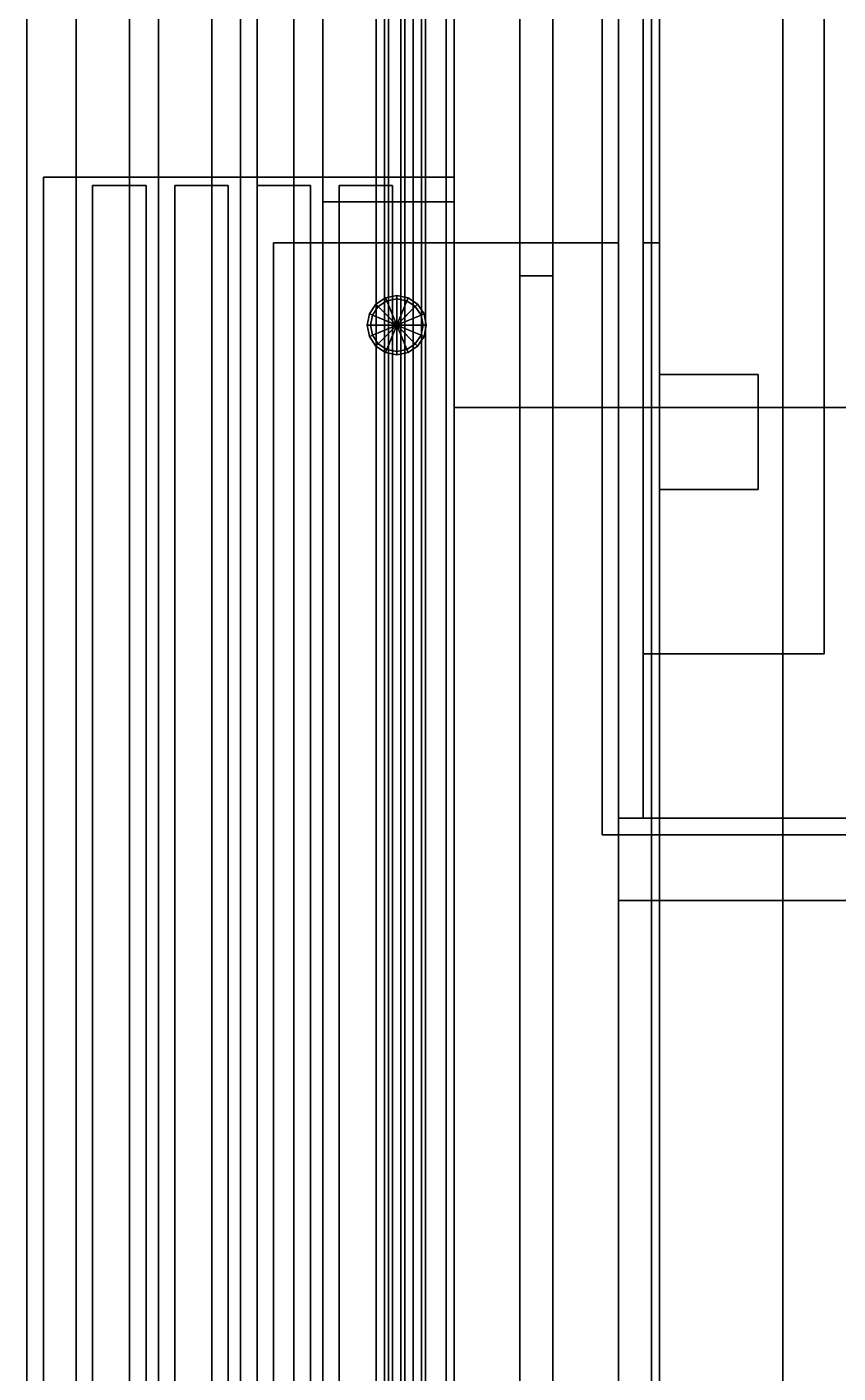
# Model space of a CAD drawing. Header units: millimetres. Extents: x -8000 to 18500, y -500 to 32500.
# Drawn here: x -520 to 467, y 2825 to 4463 of the extents above; entities that cross this region are included whole.
import ezdxf

# ---------------------------------------------------------------- set-up
doc = ezdxf.new("R2010")
doc.units = ezdxf.units.MM
for name, color, linetype in [('3D-BARISTA-BAR', 7, 'Continuous'), ('3D-CANOPY', 7, 'Continuous'), ('3D-COLUMNS', 7, 'Continuous'), ('3D-FINISH', 7, 'Continuous'), ('3D-FURNITURE', 7, 'Continuous'), ('3D-GLAZING', 7, 'Continuous'), ('3D-LIGHTS', 7, 'Continuous'), ('3D-ROOF', 7, 'Continuous'), ('3D-SLABS', 7, 'Continuous'), ('3D-WALLS-EXTR', 7, 'Continuous'), ('3D-WALLS-INTR', 7, 'Continuous')]:
    doc.layers.add(name, color=color, linetype=linetype)

msp = doc.modelspace()

# ---------------------------------------------------------------- linework, layer by layer
at = {"layer": '3D-BARISTA-BAR', "color": 7}
for points in [[(180, 3480, 1450), (180, 7020, 1450), (820, 7020, 1450), (820, 3480, 1450)], [(180, 3480, 1450), (180, 3480, 1490), (180, 7020, 1490), (180, 7020, 1450)], [(180, 3480, 1490), (820, 3480, 1490), (820, 7020, 1490), (180, 7020, 1490)], [(200, 3500, 600), (200, 7000, 600), (800, 7000, 600), (800, 3500, 600)], [(200, 3500, 600), (200, 3500, 1450), (200, 7000, 1450), (200, 7000, 600)], [(200, 3500, 1450), (800, 3500, 1450), (800, 7000, 1450), (200, 7000, 1450)], [(230, 3700, 1800), (230, 6700, 1800), (450, 6700, 1800), (450, 3700, 1800)], [(230, 3700, 1800), (230, 3700, 1830), (230, 6700, 1830), (230, 6700, 1800)], [(230, 3700, 1830), (450, 3700, 1830), (450, 6700, 1830), (230, 6700, 1830)], [(230, 3700, 2250), (230, 6700, 2250), (450, 6700, 2250), (450, 3700, 2250)], [(230, 3700, 2250), (230, 3700, 2280), (230, 6700, 2280), (230, 6700, 2250)], [(230, 3700, 2280), (450, 3700, 2280), (450, 6700, 2280), (230, 6700, 2280)], [(230, 3700, 2700), (230, 6700, 2700), (450, 6700, 2700), (450, 3700, 2700)], [(230, 3700, 2700), (230, 3700, 2730), (230, 6700, 2730), (230, 6700, 2700)], [(230, 3700, 2730), (450, 3700, 2730), (450, 6700, 2730), (230, 6700, 2730)], [(450, 3700, 1800), (450, 6700, 1800), (450, 6700, 1830), (450, 3700, 1830)], [(450, 3700, 2250), (450, 6700, 2250), (450, 6700, 2280), (450, 3700, 2280)], [(450, 3700, 2700), (450, 6700, 2700), (450, 6700, 2730), (450, 3700, 2730)], [(230, 4200, 2950), (230, 6400, 2950), (250, 6400, 2950), (250, 4200, 2950)], [(230, 4200, 2950), (230, 4200, 3500), (230, 6400, 3500), (230, 6400, 2950)], [(230, 4200, 3500), (250, 4200, 3500), (250, 6400, 3500), (230, 6400, 3500)], [(250, 4200, 2950), (250, 6400, 2950), (250, 6400, 3500), (250, 4200, 3500)], [(230, 4200, 2950), (250, 4200, 2950), (250, 4200, 3500), (230, 4200, 3500)], [(250, 3900, 1830), (250, 4040, 1830), (370, 4040, 1830), (370, 3900, 1830)], [(250, 4040, 1830), (250, 4040, 2010), (370, 4040, 2010), (370, 4040, 1830)], [(250, 3900, 1830), (250, 3900, 2010), (250, 4040, 2010), (250, 4040, 1830)], [(250, 3900, 2010), (370, 3900, 2010), (370, 4040, 2010), (250, 4040, 2010)], [(250, 3900, 2280), (250, 4040, 2280), (370, 4040, 2280), (370, 3900, 2280)], [(250, 4040, 2280), (250, 4040, 2460), (370, 4040, 2460), (370, 4040, 2280)], [(250, 3900, 2280), (250, 3900, 2460), (250, 4040, 2460), (250, 4040, 2280)], [(250, 3900, 2460), (370, 3900, 2460), (370, 4040, 2460), (250, 4040, 2460)], [(250, 3900, 2730), (250, 4040, 2730), (370, 4040, 2730), (370, 3900, 2730)], [(250, 4040, 2730), (250, 4040, 2910), (370, 4040, 2910), (370, 4040, 2730)], [(250, 3900, 2730), (250, 3900, 2910), (250, 4040, 2910), (250, 4040, 2730)], [(250, 3900, 2910), (370, 3900, 2910), (370, 4040, 2910), (250, 4040, 2910)], [(370, 3900, 1830), (370, 4040, 1830), (370, 4040, 2010), (370, 3900, 2010)], [(370, 3900, 2280), (370, 4040, 2280), (370, 4040, 2460), (370, 3900, 2460)], [(370, 3900, 2730), (370, 4040, 2730), (370, 4040, 2910), (370, 3900, 2910)], [(250, 3900, 1830), (370, 3900, 1830), (370, 3900, 2010), (250, 3900, 2010)], [(250, 3900, 2280), (370, 3900, 2280), (370, 3900, 2460), (250, 3900, 2460)], [(250, 3900, 2730), (370, 3900, 2730), (370, 3900, 2910), (250, 3900, 2910)], [(230, 3700, 1800), (450, 3700, 1800), (450, 3700, 1830), (230, 3700, 1830)], [(230, 3700, 2250), (450, 3700, 2250), (450, 3700, 2280), (230, 3700, 2280)], [(230, 3700, 2700), (450, 3700, 2700), (450, 3700, 2730), (230, 3700, 2730)], [(200, 3500, 600), (800, 3500, 600), (800, 3500, 1450), (200, 3500, 1450)], [(180, 3480, 1450), (820, 3480, 1450), (820, 3480, 1490), (180, 3480, 1490)], [(200, 2700, 600), (200, 3400, 600), (850, 3400, 600), (850, 2700, 600)], [(200, 3400, 600), (200, 3400, 1520), (850, 3400, 1520), (850, 3400, 600)], [(200, 2700, 600), (200, 2700, 1520), (200, 3400, 1520), (200, 3400, 600)], [(200, 2700, 1520), (850, 2700, 1520), (850, 3400, 1520), (200, 3400, 1520)]]:
    msp.add_3dface(points, dxfattribs=at)
at = {"layer": '3D-CANOPY', "color": 7}
for points in [[(-95, 0, 3750), (-95, 10000, 3750), (-80, 10000, 3750), (-80, 0, 3750)], [(-95, 0, 3750), (-95, 0, 3900), (-95, 10000, 3900), (-95, 10000, 3750)], [(-95, 0, 3900), (-80, 0, 3900), (-80, 10000, 3900), (-95, 10000, 3900)], [(-80, 0, 3700), (-80, 10000, 3700), (0, 10000, 3700), (0, 0, 3700)], [(-80, 0, 3700), (-80, 0, 3950), (-80, 10000, 3950), (-80, 10000, 3700)], [(-80, 0, 3950), (0, 0, 3950), (0, 10000, 3950), (-80, 10000, 3950)], [(-80, 0, 3750), (-80, 10000, 3750), (-80, 10000, 3900), (-80, 0, 3900)], [(0, 0, 3700), (0, 10000, 3700), (0, 10000, 3950), (0, 0, 3950)], [(-520, 1900, 6510), (-520, 8100, 6510), (0, 8100, 6510), (0, 1900, 6510)], [(-520, 1900, 6510), (-520, 1900, 6560), (-520, 8100, 6560), (-520, 8100, 6510)], [(-520, 1900, 6560), (0, 1900, 6560), (0, 8100, 6560), (-520, 8100, 6560)], [(0, 1900, 6510), (0, 8100, 6510), (0, 8100, 6560), (0, 1900, 6560)], [(-460, 1920, 6520), (-460, 8080, 6520), (-395, 8080, 6520), (-395, 1920, 6520)], [(-460, 1920, 6520), (-460, 1920, 6550), (-460, 8080, 6550), (-460, 8080, 6520)], [(-460, 1920, 6550), (-395, 1920, 6550), (-395, 8080, 6550), (-460, 8080, 6550)], [(-395, 1920, 6520), (-395, 8080, 6520), (-395, 8080, 6550), (-395, 1920, 6550)], [(-360, 1920, 6520), (-360, 8080, 6520), (-295, 8080, 6520), (-295, 1920, 6520)], [(-360, 1920, 6520), (-360, 1920, 6550), (-360, 8080, 6550), (-360, 8080, 6520)], [(-360, 1920, 6550), (-295, 1920, 6550), (-295, 8080, 6550), (-360, 8080, 6550)], [(-295, 1920, 6520), (-295, 8080, 6520), (-295, 8080, 6550), (-295, 1920, 6550)], [(-260, 1920, 6520), (-260, 8080, 6520), (-195, 8080, 6520), (-195, 1920, 6520)], [(-260, 1920, 6520), (-260, 1920, 6550), (-260, 8080, 6550), (-260, 8080, 6520)], [(-260, 1920, 6550), (-195, 1920, 6550), (-195, 8080, 6550), (-260, 8080, 6550)], [(-195, 1920, 6520), (-195, 8080, 6520), (-195, 8080, 6550), (-195, 1920, 6550)], [(-160, 1920, 6520), (-160, 8080, 6520), (-95, 8080, 6520), (-95, 1920, 6520)], [(-160, 1920, 6520), (-160, 1920, 6550), (-160, 8080, 6550), (-160, 8080, 6520)], [(-160, 1920, 6550), (-95, 1920, 6550), (-95, 8080, 6550), (-160, 8080, 6550)], [(-95, 1920, 6520), (-95, 8080, 6520), (-95, 8080, 6550), (-95, 1920, 6550)], [(-500, 1120, 3310), (-500, 4280, 3310), (0, 4280, 3310), (0, 1120, 3310)], [(-500, 4280, 3310), (-500, 4280, 3355), (0, 4280, 3355), (0, 4280, 3310)], [(-500, 1120, 3310), (-500, 1120, 3355), (-500, 4280, 3355), (-500, 4280, 3310)], [(-500, 1120, 3355), (0, 1120, 3355), (0, 4280, 3355), (-500, 4280, 3355)], [(0, 1120, 3310), (0, 4280, 3310), (0, 4280, 3355), (0, 1120, 3355)], [(-440, 1130, 3320), (-440, 4270, 3320), (-375, 4270, 3320), (-375, 1130, 3320)], [(-440, 4270, 3320), (-440, 4270, 3350), (-375, 4270, 3350), (-375, 4270, 3320)], [(-440, 1130, 3320), (-440, 1130, 3350), (-440, 4270, 3350), (-440, 4270, 3320)], [(-440, 1130, 3350), (-375, 1130, 3350), (-375, 4270, 3350), (-440, 4270, 3350)], [(-375, 1130, 3320), (-375, 4270, 3320), (-375, 4270, 3350), (-375, 1130, 3350)], [(-340, 1130, 3320), (-340, 4270, 3320), (-275, 4270, 3320), (-275, 1130, 3320)], [(-340, 4270, 3320), (-340, 4270, 3350), (-275, 4270, 3350), (-275, 4270, 3320)], [(-340, 1130, 3320), (-340, 1130, 3350), (-340, 4270, 3350), (-340, 4270, 3320)], [(-340, 1130, 3350), (-275, 1130, 3350), (-275, 4270, 3350), (-340, 4270, 3350)], [(-275, 1130, 3320), (-275, 4270, 3320), (-275, 4270, 3350), (-275, 1130, 3350)], [(-240, 1130, 3320), (-240, 4270, 3320), (-175, 4270, 3320), (-175, 1130, 3320)], [(-240, 4270, 3320), (-240, 4270, 3350), (-175, 4270, 3350), (-175, 4270, 3320)], [(-240, 1130, 3320), (-240, 1130, 3350), (-240, 4270, 3350), (-240, 4270, 3320)], [(-240, 1130, 3350), (-175, 1130, 3350), (-175, 4270, 3350), (-240, 4270, 3350)], [(-175, 1130, 3320), (-175, 4270, 3320), (-175, 4270, 3350), (-175, 1130, 3350)], [(-140, 1130, 3320), (-140, 4270, 3320), (-75, 4270, 3320), (-75, 1130, 3320)], [(-140, 4270, 3320), (-140, 4270, 3350), (-75, 4270, 3350), (-75, 4270, 3320)], [(-140, 1130, 3320), (-140, 1130, 3350), (-140, 4270, 3350), (-140, 4270, 3320)], [(-140, 1130, 3350), (-75, 1130, 3350), (-75, 4270, 3350), (-140, 4270, 3350)], [(-75, 1130, 3320), (-75, 4270, 3320), (-75, 4270, 3350), (-75, 1130, 3350)]]:
    msp.add_3dface(points, dxfattribs=at)
at = {"layer": '3D-COLUMNS', "color": 7}
for points in [[(0, 0, 3600), (0, 10000, 3600), (400, 10000, 3600), (400, 0, 3600)], [(0, 0, 3600), (0, 0, 3800), (0, 10000, 3800), (0, 10000, 3600)], [(0, 0, 3800), (400, 0, 3800), (400, 10000, 3800), (0, 10000, 3800)], [(400, 0, 3600), (400, 10000, 3600), (400, 10000, 3800), (400, 0, 3800)]]:
    msp.add_3dface(points, dxfattribs=at)
at = {"layer": '3D-FINISH', "color": 7}
for points in [[(200, 200, 590), (200, 9800, 590), (9800, 9800, 590), (9800, 200, 590)], [(200, 200, 590), (200, 200, 600), (200, 9800, 600), (200, 9800, 590)], [(200, 200, 600), (9800, 200, 600), (9800, 9800, 600), (200, 9800, 600)], [(200, 200, 3990), (200, 9800, 3990), (9800, 9800, 3990), (9800, 200, 3990)], [(200, 200, 3990), (200, 200, 4000), (200, 9800, 4000), (200, 9800, 3990)], [(200, 200, 4000), (9800, 200, 4000), (9800, 9800, 4000), (200, 9800, 4000)]]:
    msp.add_3dface(points, dxfattribs=at)
at = {"layer": '3D-FURNITURE', "color": 7}
for points in [[(250, 2200, 4710), (250, 6000, 4710), (650, 6000, 4710), (650, 2200, 4710)], [(250, 2200, 4710), (250, 2200, 4755), (250, 6000, 4755), (250, 6000, 4710)], [(250, 2200, 4755), (650, 2200, 4755), (650, 6000, 4755), (250, 6000, 4755)]]:
    msp.add_3dface(points, dxfattribs=at)
at = {"layer": '3D-GLAZING', "color": 7}
for points in [[(80, 2050, 4700), (80, 7950, 4700), (120, 7950, 4700), (120, 2050, 4700)], [(80, 2050, 4700), (80, 2050, 6500), (80, 7950, 6500), (80, 7950, 4700)], [(80, 2050, 6500), (120, 2050, 6500), (120, 7950, 6500), (80, 7950, 6500)], [(120, 2050, 4700), (120, 7950, 4700), (120, 7950, 6500), (120, 2050, 6500)], [(80, 1240, 1500), (80, 4160, 1500), (120, 4160, 1500), (120, 1240, 1500)], [(80, 4160, 1500), (80, 4160, 3300), (120, 4160, 3300), (120, 4160, 1500)], [(80, 1240, 1500), (80, 1240, 3300), (80, 4160, 3300), (80, 4160, 1500)], [(80, 1240, 3300), (120, 1240, 3300), (120, 4160, 3300), (80, 4160, 3300)], [(120, 1240, 1500), (120, 4160, 1500), (120, 4160, 3300), (120, 1240, 3300)]]:
    msp.add_3dface(points, dxfattribs=at)
at = {"layer": '3D-LIGHTS', "color": 7}
for points in [[(-85, 0, 3690), (-85, 10000, 3690), (-65, 10000, 3690), (-65, 0, 3690)], [(-85, 0, 3690), (-85, 0, 3705), (-85, 10000, 3705), (-85, 10000, 3690)], [(-85, 0, 3705), (-65, 0, 3705), (-65, 10000, 3705), (-85, 10000, 3705)], [(-65, 0, 3690), (-65, 10000, 3690), (-65, 10000, 3705), (-65, 0, 3705)], [(-83.8, 4133.3, 2435), (-95.5, 4125.5, 2435), (-95.5, 4125.5, 2455), (-83.8, 4133.3, 2455)], [(-70, 4100, 2455), (-83.8, 4133.3, 2455), (-95.5, 4125.5, 2455), (-70, 4100, 2455)], [(-70, 4100, 2435), (-95.5, 4125.5, 2435), (-83.8, 4133.3, 2435), (-70, 4100, 2435)], [(-83.8, 4133.3, 2285), (-95.5, 4125.5, 2285), (-95.5, 4125.5, 2305), (-83.8, 4133.3, 2305)], [(-70, 4100, 2305), (-83.8, 4133.3, 2305), (-95.5, 4125.5, 2305), (-70, 4100, 2305)], [(-70, 4100, 2285), (-95.5, 4125.5, 2285), (-83.8, 4133.3, 2285), (-70, 4100, 2285)], [(-83.8, 4133.3, 5735), (-95.5, 4125.5, 5735), (-95.5, 4125.5, 5755), (-83.8, 4133.3, 5755)], [(-70, 4100, 5755), (-83.8, 4133.3, 5755), (-95.5, 4125.5, 5755), (-70, 4100, 5755)], [(-70, 4100, 5735), (-95.5, 4125.5, 5735), (-83.8, 4133.3, 5735), (-70, 4100, 5735)], [(-83.8, 4133.3, 5585), (-95.5, 4125.5, 5585), (-95.5, 4125.5, 5605), (-83.8, 4133.3, 5605)], [(-70, 4100, 5605), (-83.8, 4133.3, 5605), (-95.5, 4125.5, 5605), (-70, 4100, 5605)], [(-70, 4100, 5585), (-95.5, 4125.5, 5585), (-83.8, 4133.3, 5585), (-70, 4100, 5585)], [(-82.2, 4129.6, 2300), (-92.6, 4122.6, 2300), (-92.6, 4122.6, 2440), (-82.2, 4129.6, 2440)], [(-70, 4100, 2440), (-82.2, 4129.6, 2440), (-92.6, 4122.6, 2440), (-70, 4100, 2440)], [(-70, 4100, 2300), (-92.6, 4122.6, 2300), (-82.2, 4129.6, 2300), (-70, 4100, 2300)], [(-82.2, 4129.6, 5600), (-92.6, 4122.6, 5600), (-92.6, 4122.6, 5740), (-82.2, 4129.6, 5740)], [(-70, 4100, 5740), (-82.2, 4129.6, 5740), (-92.6, 4122.6, 5740), (-70, 4100, 5740)], [(-70, 4100, 5600), (-92.6, 4122.6, 5600), (-82.2, 4129.6, 5600), (-70, 4100, 5600)], [(-70, 4136, 2435), (-83.8, 4133.3, 2435), (-83.8, 4133.3, 2455), (-70, 4136, 2455)], [(-70, 4100, 2455), (-70, 4136, 2455), (-83.8, 4133.3, 2455), (-70, 4100, 2455)], [(-70, 4100, 2435), (-83.8, 4133.3, 2435), (-70, 4136, 2435), (-70, 4100, 2435)], [(-70, 4136, 2285), (-83.8, 4133.3, 2285), (-83.8, 4133.3, 2305), (-70, 4136, 2305)], [(-70, 4100, 2305), (-70, 4136, 2305), (-83.8, 4133.3, 2305), (-70, 4100, 2305)], [(-70, 4100, 2285), (-83.8, 4133.3, 2285), (-70, 4136, 2285), (-70, 4100, 2285)], [(-70, 4136, 5735), (-83.8, 4133.3, 5735), (-83.8, 4133.3, 5755), (-70, 4136, 5755)], [(-70, 4100, 5755), (-70, 4136, 5755), (-83.8, 4133.3, 5755), (-70, 4100, 5755)], [(-70, 4100, 5735), (-83.8, 4133.3, 5735), (-70, 4136, 5735), (-70, 4100, 5735)], [(-70, 4136, 5585), (-83.8, 4133.3, 5585), (-83.8, 4133.3, 5605), (-70, 4136, 5605)], [(-70, 4100, 5605), (-70, 4136, 5605), (-83.8, 4133.3, 5605), (-70, 4100, 5605)], [(-70, 4100, 5585), (-83.8, 4133.3, 5585), (-70, 4136, 5585), (-70, 4100, 5585)], [(-70, 4132, 2300), (-82.2, 4129.6, 2300), (-82.2, 4129.6, 2440), (-70, 4132, 2440)], [(-70, 4100, 2440), (-70, 4132, 2440), (-82.2, 4129.6, 2440), (-70, 4100, 2440)], [(-70, 4100, 2300), (-82.2, 4129.6, 2300), (-70, 4132, 2300), (-70, 4100, 2300)], [(-70, 4132, 5600), (-82.2, 4129.6, 5600), (-82.2, 4129.6, 5740), (-70, 4132, 5740)], [(-70, 4100, 5740), (-70, 4132, 5740), (-82.2, 4129.6, 5740), (-70, 4100, 5740)], [(-70, 4100, 5600), (-82.2, 4129.6, 5600), (-70, 4132, 5600), (-70, 4100, 5600)], [(-56.2, 4133.3, 2435), (-70, 4136, 2435), (-70, 4136, 2455), (-56.2, 4133.3, 2455)], [(-70, 4100, 2455), (-56.2, 4133.3, 2455), (-70, 4136, 2455), (-70, 4100, 2455)], [(-70, 4100, 2435), (-70, 4136, 2435), (-56.2, 4133.3, 2435), (-70, 4100, 2435)], [(-56.2, 4133.3, 2285), (-70, 4136, 2285), (-70, 4136, 2305), (-56.2, 4133.3, 2305)], [(-70, 4100, 2305), (-56.2, 4133.3, 2305), (-70, 4136, 2305), (-70, 4100, 2305)], [(-70, 4100, 2285), (-70, 4136, 2285), (-56.2, 4133.3, 2285), (-70, 4100, 2285)], [(-56.2, 4133.3, 5735), (-70, 4136, 5735), (-70, 4136, 5755), (-56.2, 4133.3, 5755)], [(-70, 4100, 5755), (-56.2, 4133.3, 5755), (-70, 4136, 5755), (-70, 4100, 5755)], [(-70, 4100, 5735), (-70, 4136, 5735), (-56.2, 4133.3, 5735), (-70, 4100, 5735)], [(-56.2, 4133.3, 5585), (-70, 4136, 5585), (-70, 4136, 5605), (-56.2, 4133.3, 5605)], [(-70, 4100, 5605), (-56.2, 4133.3, 5605), (-70, 4136, 5605), (-70, 4100, 5605)], [(-70, 4100, 5585), (-70, 4136, 5585), (-56.2, 4133.3, 5585), (-70, 4100, 5585)], [(-70, 4100, 2455), (-44.5, 4125.5, 2455), (-56.2, 4133.3, 2455), (-70, 4100, 2455)], [(-70, 4100, 2435), (-56.2, 4133.3, 2435), (-44.5, 4125.5, 2435), (-70, 4100, 2435)], [(-70, 4100, 2305), (-44.5, 4125.5, 2305), (-56.2, 4133.3, 2305), (-70, 4100, 2305)], [(-70, 4100, 2285), (-56.2, 4133.3, 2285), (-44.5, 4125.5, 2285), (-70, 4100, 2285)], [(-70, 4100, 5755), (-44.5, 4125.5, 5755), (-56.2, 4133.3, 5755), (-70, 4100, 5755)], [(-70, 4100, 5735), (-56.2, 4133.3, 5735), (-44.5, 4125.5, 5735), (-70, 4100, 5735)], [(-70, 4100, 5605), (-44.5, 4125.5, 5605), (-56.2, 4133.3, 5605), (-70, 4100, 5605)], [(-70, 4100, 5585), (-56.2, 4133.3, 5585), (-44.5, 4125.5, 5585), (-70, 4100, 5585)], [(-57.8, 4129.6, 2300), (-70, 4132, 2300), (-70, 4132, 2440), (-57.8, 4129.6, 2440)], [(-70, 4100, 2440), (-57.8, 4129.6, 2440), (-70, 4132, 2440), (-70, 4100, 2440)], [(-70, 4100, 2300), (-70, 4132, 2300), (-57.8, 4129.6, 2300), (-70, 4100, 2300)], [(-57.8, 4129.6, 5600), (-70, 4132, 5600), (-70, 4132, 5740), (-57.8, 4129.6, 5740)], [(-70, 4100, 5740), (-57.8, 4129.6, 5740), (-70, 4132, 5740), (-70, 4100, 5740)], [(-70, 4100, 5600), (-70, 4132, 5600), (-57.8, 4129.6, 5600), (-70, 4100, 5600)], [(-70, 4100, 2440), (-47.4, 4122.6, 2440), (-57.8, 4129.6, 2440), (-70, 4100, 2440)], [(-70, 4100, 2300), (-57.8, 4129.6, 2300), (-47.4, 4122.6, 2300), (-70, 4100, 2300)], [(-70, 4100, 5740), (-47.4, 4122.6, 5740), (-57.8, 4129.6, 5740), (-70, 4100, 5740)], [(-70, 4100, 5600), (-57.8, 4129.6, 5600), (-47.4, 4122.6, 5600), (-70, 4100, 5600)], [(-47.4, 4122.6, 2300), (-57.8, 4129.6, 2300), (-57.8, 4129.6, 2440), (-47.4, 4122.6, 2440)], [(-47.4, 4122.6, 5600), (-57.8, 4129.6, 5600), (-57.8, 4129.6, 5740), (-47.4, 4122.6, 5740)], [(-44.5, 4125.5, 2435), (-56.2, 4133.3, 2435), (-56.2, 4133.3, 2455), (-44.5, 4125.5, 2455)], [(-44.5, 4125.5, 2285), (-56.2, 4133.3, 2285), (-56.2, 4133.3, 2305), (-44.5, 4125.5, 2305)], [(-44.5, 4125.5, 5735), (-56.2, 4133.3, 5735), (-56.2, 4133.3, 5755), (-44.5, 4125.5, 5755)], [(-44.5, 4125.5, 5585), (-56.2, 4133.3, 5585), (-56.2, 4133.3, 5605), (-44.5, 4125.5, 5605)], [(-103.3, 4113.8, 2435), (-106, 4100, 2435), (-106, 4100, 2455), (-103.3, 4113.8, 2455)], [(-70, 4100, 2455), (-103.3, 4113.8, 2455), (-106, 4100, 2455), (-70, 4100, 2455)], [(-70, 4100, 2435), (-106, 4100, 2435), (-103.3, 4113.8, 2435), (-70, 4100, 2435)], [(-103.3, 4113.8, 2285), (-106, 4100, 2285), (-106, 4100, 2305), (-103.3, 4113.8, 2305)], [(-70, 4100, 2305), (-103.3, 4113.8, 2305), (-106, 4100, 2305), (-70, 4100, 2305)], [(-70, 4100, 2285), (-106, 4100, 2285), (-103.3, 4113.8, 2285), (-70, 4100, 2285)], [(-103.3, 4113.8, 5735), (-106, 4100, 5735), (-106, 4100, 5755), (-103.3, 4113.8, 5755)], [(-70, 4100, 5755), (-103.3, 4113.8, 5755), (-106, 4100, 5755), (-70, 4100, 5755)], [(-70, 4100, 5735), (-106, 4100, 5735), (-103.3, 4113.8, 5735), (-70, 4100, 5735)], [(-103.3, 4113.8, 5585), (-106, 4100, 5585), (-106, 4100, 5605), (-103.3, 4113.8, 5605)], [(-70, 4100, 5605), (-103.3, 4113.8, 5605), (-106, 4100, 5605), (-70, 4100, 5605)], [(-70, 4100, 5585), (-106, 4100, 5585), (-103.3, 4113.8, 5585), (-70, 4100, 5585)], [(-95.5, 4125.5, 2435), (-103.3, 4113.8, 2435), (-103.3, 4113.8, 2455), (-95.5, 4125.5, 2455)], [(-70, 4100, 2455), (-95.5, 4125.5, 2455), (-103.3, 4113.8, 2455), (-70, 4100, 2455)], [(-70, 4100, 2435), (-103.3, 4113.8, 2435), (-95.5, 4125.5, 2435), (-70, 4100, 2435)], [(-95.5, 4125.5, 2285), (-103.3, 4113.8, 2285), (-103.3, 4113.8, 2305), (-95.5, 4125.5, 2305)], [(-70, 4100, 2305), (-95.5, 4125.5, 2305), (-103.3, 4113.8, 2305), (-70, 4100, 2305)], [(-70, 4100, 2285), (-103.3, 4113.8, 2285), (-95.5, 4125.5, 2285), (-70, 4100, 2285)], [(-95.5, 4125.5, 5735), (-103.3, 4113.8, 5735), (-103.3, 4113.8, 5755), (-95.5, 4125.5, 5755)], [(-70, 4100, 5755), (-95.5, 4125.5, 5755), (-103.3, 4113.8, 5755), (-70, 4100, 5755)], [(-70, 4100, 5735), (-103.3, 4113.8, 5735), (-95.5, 4125.5, 5735), (-70, 4100, 5735)], [(-95.5, 4125.5, 5585), (-103.3, 4113.8, 5585), (-103.3, 4113.8, 5605), (-95.5, 4125.5, 5605)], [(-70, 4100, 5605), (-95.5, 4125.5, 5605), (-103.3, 4113.8, 5605), (-70, 4100, 5605)], [(-70, 4100, 5585), (-103.3, 4113.8, 5585), (-95.5, 4125.5, 5585), (-70, 4100, 5585)], [(-99.6, 4112.2, 2300), (-102, 4100, 2300), (-102, 4100, 2440), (-99.6, 4112.2, 2440)], [(-70, 4100, 2440), (-99.6, 4112.2, 2440), (-102, 4100, 2440), (-70, 4100, 2440)], [(-70, 4100, 2300), (-102, 4100, 2300), (-99.6, 4112.2, 2300), (-70, 4100, 2300)], [(-99.6, 4112.2, 5600), (-102, 4100, 5600), (-102, 4100, 5740), (-99.6, 4112.2, 5740)], [(-70, 4100, 5740), (-99.6, 4112.2, 5740), (-102, 4100, 5740), (-70, 4100, 5740)], [(-70, 4100, 5600), (-102, 4100, 5600), (-99.6, 4112.2, 5600), (-70, 4100, 5600)], [(-92.6, 4122.6, 2300), (-99.6, 4112.2, 2300), (-99.6, 4112.2, 2440), (-92.6, 4122.6, 2440)], [(-70, 4100, 2440), (-92.6, 4122.6, 2440), (-99.6, 4112.2, 2440), (-70, 4100, 2440)], [(-70, 4100, 2300), (-99.6, 4112.2, 2300), (-92.6, 4122.6, 2300), (-70, 4100, 2300)], [(-92.6, 4122.6, 5600), (-99.6, 4112.2, 5600), (-99.6, 4112.2, 5740), (-92.6, 4122.6, 5740)], [(-70, 4100, 5740), (-92.6, 4122.6, 5740), (-99.6, 4112.2, 5740), (-70, 4100, 5740)], [(-70, 4100, 5600), (-99.6, 4112.2, 5600), (-92.6, 4122.6, 5600), (-70, 4100, 5600)], [(-70, 4100, 2455), (-36.7, 4113.8, 2455), (-44.5, 4125.5, 2455), (-70, 4100, 2455)], [(-70, 4100, 2435), (-44.5, 4125.5, 2435), (-36.7, 4113.8, 2435), (-70, 4100, 2435)], [(-70, 4100, 2305), (-36.7, 4113.8, 2305), (-44.5, 4125.5, 2305), (-70, 4100, 2305)], [(-70, 4100, 2285), (-44.5, 4125.5, 2285), (-36.7, 4113.8, 2285), (-70, 4100, 2285)], [(-70, 4100, 5755), (-36.7, 4113.8, 5755), (-44.5, 4125.5, 5755), (-70, 4100, 5755)], [(-70, 4100, 5735), (-44.5, 4125.5, 5735), (-36.7, 4113.8, 5735), (-70, 4100, 5735)], [(-70, 4100, 5605), (-36.7, 4113.8, 5605), (-44.5, 4125.5, 5605), (-70, 4100, 5605)], [(-70, 4100, 5585), (-44.5, 4125.5, 5585), (-36.7, 4113.8, 5585), (-70, 4100, 5585)], [(-70, 4100, 2440), (-40.4, 4112.2, 2440), (-47.4, 4122.6, 2440), (-70, 4100, 2440)], [(-70, 4100, 2300), (-47.4, 4122.6, 2300), (-40.4, 4112.2, 2300), (-70, 4100, 2300)], [(-70, 4100, 5740), (-40.4, 4112.2, 5740), (-47.4, 4122.6, 5740), (-70, 4100, 5740)], [(-70, 4100, 5600), (-47.4, 4122.6, 5600), (-40.4, 4112.2, 5600), (-70, 4100, 5600)], [(-70, 4100, 2455), (-34, 4100, 2455), (-36.7, 4113.8, 2455), (-70, 4100, 2455)], [(-70, 4100, 2435), (-36.7, 4113.8, 2435), (-34, 4100, 2435), (-70, 4100, 2435)], [(-70, 4100, 2305), (-34, 4100, 2305), (-36.7, 4113.8, 2305), (-70, 4100, 2305)], [(-70, 4100, 2285), (-36.7, 4113.8, 2285), (-34, 4100, 2285), (-70, 4100, 2285)], [(-70, 4100, 5755), (-34, 4100, 5755), (-36.7, 4113.8, 5755), (-70, 4100, 5755)], [(-70, 4100, 5735), (-36.7, 4113.8, 5735), (-34, 4100, 5735), (-70, 4100, 5735)], [(-70, 4100, 5605), (-34, 4100, 5605), (-36.7, 4113.8, 5605), (-70, 4100, 5605)], [(-70, 4100, 5585), (-36.7, 4113.8, 5585), (-34, 4100, 5585), (-70, 4100, 5585)], [(-70, 4100, 2440), (-38, 4100, 2440), (-40.4, 4112.2, 2440), (-70, 4100, 2440)], [(-70, 4100, 2300), (-40.4, 4112.2, 2300), (-38, 4100, 2300), (-70, 4100, 2300)], [(-70, 4100, 5740), (-38, 4100, 5740), (-40.4, 4112.2, 5740), (-70, 4100, 5740)], [(-70, 4100, 5600), (-40.4, 4112.2, 5600), (-38, 4100, 5600), (-70, 4100, 5600)], [(-40.4, 4112.2, 2300), (-47.4, 4122.6, 2300), (-47.4, 4122.6, 2440), (-40.4, 4112.2, 2440)], [(-40.4, 4112.2, 5600), (-47.4, 4122.6, 5600), (-47.4, 4122.6, 5740), (-40.4, 4112.2, 5740)], [(-36.7, 4113.8, 2435), (-44.5, 4125.5, 2435), (-44.5, 4125.5, 2455), (-36.7, 4113.8, 2455)], [(-36.7, 4113.8, 2285), (-44.5, 4125.5, 2285), (-44.5, 4125.5, 2305), (-36.7, 4113.8, 2305)], [(-36.7, 4113.8, 5735), (-44.5, 4125.5, 5735), (-44.5, 4125.5, 5755), (-36.7, 4113.8, 5755)], [(-36.7, 4113.8, 5585), (-44.5, 4125.5, 5585), (-44.5, 4125.5, 5605), (-36.7, 4113.8, 5605)], [(-38, 4100, 2300), (-40.4, 4112.2, 2300), (-40.4, 4112.2, 2440), (-38, 4100, 2440)], [(-38, 4100, 5600), (-40.4, 4112.2, 5600), (-40.4, 4112.2, 5740), (-38, 4100, 5740)], [(-34, 4100, 2435), (-36.7, 4113.8, 2435), (-36.7, 4113.8, 2455), (-34, 4100, 2455)], [(-34, 4100, 2285), (-36.7, 4113.8, 2285), (-36.7, 4113.8, 2305), (-34, 4100, 2305)], [(-34, 4100, 5735), (-36.7, 4113.8, 5735), (-36.7, 4113.8, 5755), (-34, 4100, 5755)], [(-34, 4100, 5585), (-36.7, 4113.8, 5585), (-36.7, 4113.8, 5605), (-34, 4100, 5605)], [(-106, 4100, 2435), (-103.3, 4086.2, 2435), (-103.3, 4086.2, 2455), (-106, 4100, 2455)], [(-70, 4100, 2455), (-106, 4100, 2455), (-103.3, 4086.2, 2455), (-70, 4100, 2455)], [(-70, 4100, 2435), (-103.3, 4086.2, 2435), (-106, 4100, 2435), (-70, 4100, 2435)], [(-106, 4100, 2285), (-103.3, 4086.2, 2285), (-103.3, 4086.2, 2305), (-106, 4100, 2305)], [(-70, 4100, 2305), (-106, 4100, 2305), (-103.3, 4086.2, 2305), (-70, 4100, 2305)], [(-70, 4100, 2285), (-103.3, 4086.2, 2285), (-106, 4100, 2285), (-70, 4100, 2285)], [(-106, 4100, 5735), (-103.3, 4086.2, 5735), (-103.3, 4086.2, 5755), (-106, 4100, 5755)], [(-70, 4100, 5755), (-106, 4100, 5755), (-103.3, 4086.2, 5755), (-70, 4100, 5755)], [(-70, 4100, 5735), (-103.3, 4086.2, 5735), (-106, 4100, 5735), (-70, 4100, 5735)], [(-106, 4100, 5585), (-103.3, 4086.2, 5585), (-103.3, 4086.2, 5605), (-106, 4100, 5605)], [(-70, 4100, 5605), (-106, 4100, 5605), (-103.3, 4086.2, 5605), (-70, 4100, 5605)], [(-70, 4100, 5585), (-103.3, 4086.2, 5585), (-106, 4100, 5585), (-70, 4100, 5585)], [(-70, 4100, 2455), (-103.3, 4086.2, 2455), (-95.5, 4074.5, 2455), (-70, 4100, 2455)], [(-70, 4100, 2435), (-95.5, 4074.5, 2435), (-103.3, 4086.2, 2435), (-70, 4100, 2435)], [(-70, 4100, 2305), (-103.3, 4086.2, 2305), (-95.5, 4074.5, 2305), (-70, 4100, 2305)], [(-70, 4100, 2285), (-95.5, 4074.5, 2285), (-103.3, 4086.2, 2285), (-70, 4100, 2285)], [(-70, 4100, 5755), (-103.3, 4086.2, 5755), (-95.5, 4074.5, 5755), (-70, 4100, 5755)], [(-70, 4100, 5735), (-95.5, 4074.5, 5735), (-103.3, 4086.2, 5735), (-70, 4100, 5735)], [(-70, 4100, 5605), (-103.3, 4086.2, 5605), (-95.5, 4074.5, 5605), (-70, 4100, 5605)], [(-70, 4100, 5585), (-95.5, 4074.5, 5585), (-103.3, 4086.2, 5585), (-70, 4100, 5585)], [(-102, 4100, 2300), (-99.6, 4087.8, 2300), (-99.6, 4087.8, 2440), (-102, 4100, 2440)], [(-70, 4100, 2440), (-102, 4100, 2440), (-99.6, 4087.8, 2440), (-70, 4100, 2440)], [(-70, 4100, 2300), (-99.6, 4087.8, 2300), (-102, 4100, 2300), (-70, 4100, 2300)], [(-102, 4100, 5600), (-99.6, 4087.8, 5600), (-99.6, 4087.8, 5740), (-102, 4100, 5740)], [(-70, 4100, 5740), (-102, 4100, 5740), (-99.6, 4087.8, 5740), (-70, 4100, 5740)], [(-70, 4100, 5600), (-99.6, 4087.8, 5600), (-102, 4100, 5600), (-70, 4100, 5600)], [(-70, 4100, 2440), (-99.6, 4087.8, 2440), (-92.6, 4077.4, 2440), (-70, 4100, 2440)], [(-70, 4100, 2300), (-92.6, 4077.4, 2300), (-99.6, 4087.8, 2300), (-70, 4100, 2300)], [(-70, 4100, 5740), (-99.6, 4087.8, 5740), (-92.6, 4077.4, 5740), (-70, 4100, 5740)], [(-70, 4100, 5600), (-92.6, 4077.4, 5600), (-99.6, 4087.8, 5600), (-70, 4100, 5600)], [(-70, 4100, 2455), (-95.5, 4074.5, 2455), (-83.8, 4066.7, 2455), (-70, 4100, 2455)], [(-70, 4100, 2435), (-83.8, 4066.7, 2435), (-95.5, 4074.5, 2435), (-70, 4100, 2435)], [(-70, 4100, 2305), (-95.5, 4074.5, 2305), (-83.8, 4066.7, 2305), (-70, 4100, 2305)], [(-70, 4100, 2285), (-83.8, 4066.7, 2285), (-95.5, 4074.5, 2285), (-70, 4100, 2285)], [(-70, 4100, 5755), (-95.5, 4074.5, 5755), (-83.8, 4066.7, 5755), (-70, 4100, 5755)], [(-70, 4100, 5735), (-83.8, 4066.7, 5735), (-95.5, 4074.5, 5735), (-70, 4100, 5735)], [(-70, 4100, 5605), (-95.5, 4074.5, 5605), (-83.8, 4066.7, 5605), (-70, 4100, 5605)], [(-70, 4100, 5585), (-83.8, 4066.7, 5585), (-95.5, 4074.5, 5585), (-70, 4100, 5585)], [(-70, 4100, 2440), (-92.6, 4077.4, 2440), (-82.2, 4070.4, 2440), (-70, 4100, 2440)], [(-70, 4100, 2300), (-82.2, 4070.4, 2300), (-92.6, 4077.4, 2300), (-70, 4100, 2300)], [(-70, 4100, 5740), (-92.6, 4077.4, 5740), (-82.2, 4070.4, 5740), (-70, 4100, 5740)], [(-70, 4100, 5600), (-82.2, 4070.4, 5600), (-92.6, 4077.4, 5600), (-70, 4100, 5600)], [(-70, 4100, 2455), (-83.8, 4066.7, 2455), (-70, 4064, 2455), (-70, 4100, 2455)], [(-70, 4100, 2435), (-70, 4064, 2435), (-83.8, 4066.7, 2435), (-70, 4100, 2435)], [(-70, 4100, 2305), (-83.8, 4066.7, 2305), (-70, 4064, 2305), (-70, 4100, 2305)], [(-70, 4100, 2285), (-70, 4064, 2285), (-83.8, 4066.7, 2285), (-70, 4100, 2285)], [(-70, 4100, 5755), (-83.8, 4066.7, 5755), (-70, 4064, 5755), (-70, 4100, 5755)], [(-70, 4100, 5735), (-70, 4064, 5735), (-83.8, 4066.7, 5735), (-70, 4100, 5735)], [(-70, 4100, 5605), (-83.8, 4066.7, 5605), (-70, 4064, 5605), (-70, 4100, 5605)], [(-70, 4100, 5585), (-70, 4064, 5585), (-83.8, 4066.7, 5585), (-70, 4100, 5585)], [(-70, 4100, 2440), (-82.2, 4070.4, 2440), (-70, 4068, 2440), (-70, 4100, 2440)], [(-70, 4100, 2300), (-70, 4068, 2300), (-82.2, 4070.4, 2300), (-70, 4100, 2300)], [(-70, 4100, 5740), (-82.2, 4070.4, 5740), (-70, 4068, 5740), (-70, 4100, 5740)], [(-70, 4100, 5600), (-70, 4068, 5600), (-82.2, 4070.4, 5600), (-70, 4100, 5600)], [(-70, 4100, 2440), (-70, 4068, 2440), (-57.8, 4070.4, 2440), (-70, 4100, 2440)], [(-70, 4100, 2300), (-57.8, 4070.4, 2300), (-70, 4068, 2300), (-70, 4100, 2300)], [(-70, 4100, 2440), (-57.8, 4070.4, 2440), (-47.4, 4077.4, 2440), (-70, 4100, 2440)], [(-70, 4100, 2300), (-47.4, 4077.4, 2300), (-57.8, 4070.4, 2300), (-70, 4100, 2300)], [(-70, 4100, 2440), (-47.4, 4077.4, 2440), (-40.4, 4087.8, 2440), (-70, 4100, 2440)], [(-70, 4100, 2300), (-40.4, 4087.8, 2300), (-47.4, 4077.4, 2300), (-70, 4100, 2300)], [(-70, 4100, 2440), (-40.4, 4087.8, 2440), (-38, 4100, 2440), (-70, 4100, 2440)], [(-70, 4100, 2300), (-38, 4100, 2300), (-40.4, 4087.8, 2300), (-70, 4100, 2300)], [(-70, 4100, 2455), (-70, 4064, 2455), (-56.2, 4066.7, 2455), (-70, 4100, 2455)], [(-70, 4100, 2435), (-56.2, 4066.7, 2435), (-70, 4064, 2435), (-70, 4100, 2435)], [(-70, 4100, 2455), (-56.2, 4066.7, 2455), (-44.5, 4074.5, 2455), (-70, 4100, 2455)], [(-70, 4100, 2435), (-44.5, 4074.5, 2435), (-56.2, 4066.7, 2435), (-70, 4100, 2435)], [(-70, 4100, 2455), (-44.5, 4074.5, 2455), (-36.7, 4086.2, 2455), (-70, 4100, 2455)], [(-70, 4100, 2435), (-36.7, 4086.2, 2435), (-44.5, 4074.5, 2435), (-70, 4100, 2435)], [(-70, 4100, 2455), (-36.7, 4086.2, 2455), (-34, 4100, 2455), (-70, 4100, 2455)], [(-70, 4100, 2435), (-34, 4100, 2435), (-36.7, 4086.2, 2435), (-70, 4100, 2435)], [(-70, 4100, 2305), (-70, 4064, 2305), (-56.2, 4066.7, 2305), (-70, 4100, 2305)], [(-70, 4100, 2285), (-56.2, 4066.7, 2285), (-70, 4064, 2285), (-70, 4100, 2285)], [(-70, 4100, 2305), (-56.2, 4066.7, 2305), (-44.5, 4074.5, 2305), (-70, 4100, 2305)], [(-70, 4100, 2285), (-44.5, 4074.5, 2285), (-56.2, 4066.7, 2285), (-70, 4100, 2285)], [(-70, 4100, 2305), (-44.5, 4074.5, 2305), (-36.7, 4086.2, 2305), (-70, 4100, 2305)], [(-70, 4100, 2285), (-36.7, 4086.2, 2285), (-44.5, 4074.5, 2285), (-70, 4100, 2285)], [(-70, 4100, 2305), (-36.7, 4086.2, 2305), (-34, 4100, 2305), (-70, 4100, 2305)], [(-70, 4100, 2285), (-34, 4100, 2285), (-36.7, 4086.2, 2285), (-70, 4100, 2285)], [(-70, 4100, 5740), (-70, 4068, 5740), (-57.8, 4070.4, 5740), (-70, 4100, 5740)], [(-70, 4100, 5600), (-57.8, 4070.4, 5600), (-70, 4068, 5600), (-70, 4100, 5600)], [(-70, 4100, 5740), (-57.8, 4070.4, 5740), (-47.4, 4077.4, 5740), (-70, 4100, 5740)], [(-70, 4100, 5600), (-47.4, 4077.4, 5600), (-57.8, 4070.4, 5600), (-70, 4100, 5600)], [(-70, 4100, 5740), (-47.4, 4077.4, 5740), (-40.4, 4087.8, 5740), (-70, 4100, 5740)], [(-70, 4100, 5600), (-40.4, 4087.8, 5600), (-47.4, 4077.4, 5600), (-70, 4100, 5600)], [(-70, 4100, 5740), (-40.4, 4087.8, 5740), (-38, 4100, 5740), (-70, 4100, 5740)], [(-70, 4100, 5600), (-38, 4100, 5600), (-40.4, 4087.8, 5600), (-70, 4100, 5600)], [(-70, 4100, 5755), (-70, 4064, 5755), (-56.2, 4066.7, 5755), (-70, 4100, 5755)], [(-70, 4100, 5735), (-56.2, 4066.7, 5735), (-70, 4064, 5735), (-70, 4100, 5735)], [(-70, 4100, 5755), (-56.2, 4066.7, 5755), (-44.5, 4074.5, 5755), (-70, 4100, 5755)], [(-70, 4100, 5735), (-44.5, 4074.5, 5735), (-56.2, 4066.7, 5735), (-70, 4100, 5735)], [(-70, 4100, 5755), (-44.5, 4074.5, 5755), (-36.7, 4086.2, 5755), (-70, 4100, 5755)], [(-70, 4100, 5735), (-36.7, 4086.2, 5735), (-44.5, 4074.5, 5735), (-70, 4100, 5735)], [(-70, 4100, 5755), (-36.7, 4086.2, 5755), (-34, 4100, 5755), (-70, 4100, 5755)], [(-70, 4100, 5735), (-34, 4100, 5735), (-36.7, 4086.2, 5735), (-70, 4100, 5735)], [(-70, 4100, 5605), (-70, 4064, 5605), (-56.2, 4066.7, 5605), (-70, 4100, 5605)], [(-70, 4100, 5585), (-56.2, 4066.7, 5585), (-70, 4064, 5585), (-70, 4100, 5585)], [(-70, 4100, 5605), (-56.2, 4066.7, 5605), (-44.5, 4074.5, 5605), (-70, 4100, 5605)], [(-70, 4100, 5585), (-44.5, 4074.5, 5585), (-56.2, 4066.7, 5585), (-70, 4100, 5585)], [(-70, 4100, 5605), (-44.5, 4074.5, 5605), (-36.7, 4086.2, 5605), (-70, 4100, 5605)], [(-70, 4100, 5585), (-36.7, 4086.2, 5585), (-44.5, 4074.5, 5585), (-70, 4100, 5585)], [(-70, 4100, 5605), (-36.7, 4086.2, 5605), (-34, 4100, 5605), (-70, 4100, 5605)], [(-70, 4100, 5585), (-34, 4100, 5585), (-36.7, 4086.2, 5585), (-70, 4100, 5585)], [(-40.4, 4087.8, 2300), (-38, 4100, 2300), (-38, 4100, 2440), (-40.4, 4087.8, 2440)], [(-40.4, 4087.8, 5600), (-38, 4100, 5600), (-38, 4100, 5740), (-40.4, 4087.8, 5740)], [(-36.7, 4086.2, 2435), (-34, 4100, 2435), (-34, 4100, 2455), (-36.7, 4086.2, 2455)], [(-36.7, 4086.2, 2285), (-34, 4100, 2285), (-34, 4100, 2305), (-36.7, 4086.2, 2305)], [(-36.7, 4086.2, 5735), (-34, 4100, 5735), (-34, 4100, 5755), (-36.7, 4086.2, 5755)], [(-36.7, 4086.2, 5585), (-34, 4100, 5585), (-34, 4100, 5605), (-36.7, 4086.2, 5605)], [(-103.3, 4086.2, 2435), (-95.5, 4074.5, 2435), (-95.5, 4074.5, 2455), (-103.3, 4086.2, 2455)], [(-103.3, 4086.2, 2285), (-95.5, 4074.5, 2285), (-95.5, 4074.5, 2305), (-103.3, 4086.2, 2305)], [(-103.3, 4086.2, 5735), (-95.5, 4074.5, 5735), (-95.5, 4074.5, 5755), (-103.3, 4086.2, 5755)], [(-103.3, 4086.2, 5585), (-95.5, 4074.5, 5585), (-95.5, 4074.5, 5605), (-103.3, 4086.2, 5605)], [(-99.6, 4087.8, 2300), (-92.6, 4077.4, 2300), (-92.6, 4077.4, 2440), (-99.6, 4087.8, 2440)], [(-99.6, 4087.8, 5600), (-92.6, 4077.4, 5600), (-92.6, 4077.4, 5740), (-99.6, 4087.8, 5740)], [(-47.4, 4077.4, 2300), (-40.4, 4087.8, 2300), (-40.4, 4087.8, 2440), (-47.4, 4077.4, 2440)], [(-47.4, 4077.4, 5600), (-40.4, 4087.8, 5600), (-40.4, 4087.8, 5740), (-47.4, 4077.4, 5740)], [(-44.5, 4074.5, 2435), (-36.7, 4086.2, 2435), (-36.7, 4086.2, 2455), (-44.5, 4074.5, 2455)], [(-44.5, 4074.5, 2285), (-36.7, 4086.2, 2285), (-36.7, 4086.2, 2305), (-44.5, 4074.5, 2305)], [(-44.5, 4074.5, 5735), (-36.7, 4086.2, 5735), (-36.7, 4086.2, 5755), (-44.5, 4074.5, 5755)], [(-44.5, 4074.5, 5585), (-36.7, 4086.2, 5585), (-36.7, 4086.2, 5605), (-44.5, 4074.5, 5605)], [(-95.5, 4074.5, 2435), (-83.8, 4066.7, 2435), (-83.8, 4066.7, 2455), (-95.5, 4074.5, 2455)], [(-95.5, 4074.5, 2285), (-83.8, 4066.7, 2285), (-83.8, 4066.7, 2305), (-95.5, 4074.5, 2305)], [(-95.5, 4074.5, 5735), (-83.8, 4066.7, 5735), (-83.8, 4066.7, 5755), (-95.5, 4074.5, 5755)], [(-95.5, 4074.5, 5585), (-83.8, 4066.7, 5585), (-83.8, 4066.7, 5605), (-95.5, 4074.5, 5605)], [(-92.6, 4077.4, 2300), (-82.2, 4070.4, 2300), (-82.2, 4070.4, 2440), (-92.6, 4077.4, 2440)], [(-92.6, 4077.4, 5600), (-82.2, 4070.4, 5600), (-82.2, 4070.4, 5740), (-92.6, 4077.4, 5740)], [(-83.8, 4066.7, 2435), (-70, 4064, 2435), (-70, 4064, 2455), (-83.8, 4066.7, 2455)], [(-83.8, 4066.7, 2285), (-70, 4064, 2285), (-70, 4064, 2305), (-83.8, 4066.7, 2305)], [(-83.8, 4066.7, 5735), (-70, 4064, 5735), (-70, 4064, 5755), (-83.8, 4066.7, 5755)], [(-83.8, 4066.7, 5585), (-70, 4064, 5585), (-70, 4064, 5605), (-83.8, 4066.7, 5605)], [(-82.2, 4070.4, 2300), (-70, 4068, 2300), (-70, 4068, 2440), (-82.2, 4070.4, 2440)], [(-82.2, 4070.4, 5600), (-70, 4068, 5600), (-70, 4068, 5740), (-82.2, 4070.4, 5740)], [(-70, 4068, 2300), (-57.8, 4070.4, 2300), (-57.8, 4070.4, 2440), (-70, 4068, 2440)], [(-70, 4068, 5600), (-57.8, 4070.4, 5600), (-57.8, 4070.4, 5740), (-70, 4068, 5740)], [(-70, 4064, 2435), (-56.2, 4066.7, 2435), (-56.2, 4066.7, 2455), (-70, 4064, 2455)], [(-70, 4064, 2285), (-56.2, 4066.7, 2285), (-56.2, 4066.7, 2305), (-70, 4064, 2305)], [(-70, 4064, 5735), (-56.2, 4066.7, 5735), (-56.2, 4066.7, 5755), (-70, 4064, 5755)], [(-70, 4064, 5585), (-56.2, 4066.7, 5585), (-56.2, 4066.7, 5605), (-70, 4064, 5605)], [(-57.8, 4070.4, 2300), (-47.4, 4077.4, 2300), (-47.4, 4077.4, 2440), (-57.8, 4070.4, 2440)], [(-57.8, 4070.4, 5600), (-47.4, 4077.4, 5600), (-47.4, 4077.4, 5740), (-57.8, 4070.4, 5740)], [(-56.2, 4066.7, 2435), (-44.5, 4074.5, 2435), (-44.5, 4074.5, 2455), (-56.2, 4066.7, 2455)], [(-56.2, 4066.7, 2285), (-44.5, 4074.5, 2285), (-44.5, 4074.5, 2305), (-56.2, 4066.7, 2305)], [(-56.2, 4066.7, 5735), (-44.5, 4074.5, 5735), (-44.5, 4074.5, 5755), (-56.2, 4066.7, 5755)], [(-56.2, 4066.7, 5585), (-44.5, 4074.5, 5585), (-44.5, 4074.5, 5605), (-56.2, 4066.7, 5605)]]:
    msp.add_3dface(points, dxfattribs=at)
at = {"layer": '3D-ROOF', "color": 7}
for points in [[(-40, -40, 7780), (-40, 10040, 7780), (240, 10040, 7780), (240, -40, 7780)], [(-40, -40, 7780), (-40, -40, 7830), (-40, 10040, 7830), (-40, 10040, 7780)], [(-40, -40, 7830), (240, -40, 7830), (240, 10040, 7830), (-40, 10040, 7830)], [(240, -40, 7780), (240, 10040, 7780), (240, 10040, 7830), (240, -40, 7830)], [(-50, 0, 7200), (-50, 10000, 7200), (-10, 10000, 7200), (-10, 0, 7200)], [(-50, 0, 7200), (-50, 0, 7420), (-50, 10000, 7420), (-50, 10000, 7200)], [(-50, 0, 7420), (-10, 0, 7420), (-10, 10000, 7420), (-50, 10000, 7420)], [(-10, 0, 7200), (-10, 10000, 7200), (-10, 10000, 7420), (-10, 0, 7420)], [(0, 0, 7000), (0, 10000, 7000), (10000, 10000, 7000), (10000, 0, 7000)], [(0, 0, 7000), (0, 0, 7200), (0, 10000, 7200), (0, 10000, 7000)], [(0, 0, 7200), (10000, 0, 7200), (10000, 10000, 7200), (0, 10000, 7200)], [(0, 200, 7200), (0, 9800, 7200), (200, 9800, 7200), (200, 200, 7200)], [(0, 200, 7200), (0, 200, 7800), (0, 9800, 7800), (0, 9800, 7200)], [(0, 200, 7800), (200, 200, 7800), (200, 9800, 7800), (0, 9800, 7800)], [(200, 200, 7200), (200, 9800, 7200), (200, 9800, 7800), (200, 200, 7800)]]:
    msp.add_3dface(points, dxfattribs=at)
at = {"layer": '3D-SLABS', "color": 7}
for points in [[(0, 0), (0, 10000), (10000, 10000), (10000, 0)], [(0, 0), (0, 0, 600), (0, 10000, 600), (0, 10000)], [(0, 0, 600), (10000, 0, 600), (10000, 10000, 600), (0, 10000, 600)], [(0, 4000, 3800), (0, 7500, 3800), (1200, 7500, 3800), (1200, 4000, 3800)], [(0, 4000, 3800), (0, 4000, 4000), (0, 7500, 4000), (0, 7500, 3800)], [(0, 4000, 4000), (1200, 4000, 4000), (1200, 7500, 4000), (0, 7500, 4000)], [(0, 0, 3800), (0, 4000, 3800), (10000, 4000, 3800), (10000, 0, 3800)], [(0, 4000, 3800), (0, 4000, 4000), (10000, 4000, 4000), (10000, 4000, 3800)], [(0, 0, 3800), (0, 0, 4000), (0, 4000, 4000), (0, 4000, 3800)], [(0, 0, 4000), (10000, 0, 4000), (10000, 4000, 4000), (0, 4000, 4000)], [(0, 4000, 3800), (1200, 4000, 3800), (1200, 4000, 4000), (0, 4000, 4000)]]:
    msp.add_3dface(points, dxfattribs=at)
at = {"layer": '3D-WALLS-EXTR', "color": 7}
for points in [[(-60, -50, 570), (-60, 10050, 570), (0, 10050, 570), (0, -50, 570)], [(-60, -50, 570), (-60, -50, 610), (-60, 10050, 610), (-60, 10050, 570)], [(-60, -50, 610), (0, -50, 610), (0, 10050, 610), (-60, 10050, 610)], [(0, -50, 570), (0, 10050, 570), (0, 10050, 610), (0, -50, 610)], [(-35, 0), (-35, 10000), (0, 10000), (0, 0)], [(-35, 0), (-35, 0, 600), (-35, 10000, 600), (-35, 10000)], [(-35, 0, 600), (0, 0, 600), (0, 10000, 600), (-35, 10000, 600)], [(0, 0), (0, 10000), (0, 10000, 600), (0, 0, 600)], [(-240, 2000, 6450), (-240, 8000, 6450), (0, 8000, 6450), (0, 2000, 6450)], [(-240, 2000, 6450), (-240, 2000, 6510), (-240, 8000, 6510), (-240, 8000, 6450)], [(-240, 2000, 6510), (0, 2000, 6510), (0, 8000, 6510), (-240, 8000, 6510)], [(-160, 2000, 4000), (-160, 8000, 4000), (0, 8000, 4000), (0, 2000, 4000)], [(-160, 2000, 4000), (-160, 2000, 4050), (-160, 8000, 4050), (-160, 8000, 4000)], [(-160, 2000, 4050), (0, 2000, 4050), (0, 8000, 4050), (-160, 8000, 4050)], [(0, 2000, 4000), (0, 8000, 4000), (200, 8000, 4000), (200, 2000, 4000)], [(0, 2000, 4000), (0, 2000, 4700), (0, 8000, 4700), (0, 8000, 4000)], [(0, 2000, 4700), (200, 2000, 4700), (200, 8000, 4700), (0, 8000, 4700)], [(0, 2000, 6500), (0, 8000, 6500), (200, 8000, 6500), (200, 2000, 6500)], [(0, 2000, 6500), (0, 2000, 7000), (0, 8000, 7000), (0, 8000, 6500)], [(0, 2000, 7000), (200, 2000, 7000), (200, 8000, 7000), (0, 8000, 7000)], [(0, 2000, 4000), (0, 8000, 4000), (0, 8000, 4050), (0, 2000, 4050)], [(0, 2000, 6450), (0, 8000, 6450), (0, 8000, 6510), (0, 2000, 6510)], [(200, 2000, 4000), (200, 8000, 4000), (200, 8000, 4700), (200, 2000, 4700)], [(200, 2000, 6500), (200, 8000, 6500), (200, 8000, 7000), (200, 2000, 7000)], [(0, 4200, 600), (0, 7600, 600), (200, 7600, 600), (200, 4200, 600)], [(0, 4200, 600), (0, 4200, 3800), (0, 7600, 3800), (0, 7600, 600)], [(0, 4200, 3800), (200, 4200, 3800), (200, 7600, 3800), (0, 7600, 3800)], [(200, 4200, 600), (200, 7600, 600), (200, 7600, 3800), (200, 4200, 3800)], [(-160, 4200, 600), (-160, 4250, 600), (0, 4250, 600), (0, 4200, 600)], [(-160, 4250, 600), (-160, 4250, 3300), (0, 4250, 3300), (0, 4250, 600)], [(-160, 4200, 600), (-160, 4200, 3300), (-160, 4250, 3300), (-160, 4250, 600)], [(-160, 4200, 3300), (0, 4200, 3300), (0, 4250, 3300), (-160, 4250, 3300)], [(0, 4200, 600), (0, 4250, 600), (0, 4250, 3300), (0, 4200, 3300)], [(-220, 1200, 3250), (-220, 4200, 3250), (0, 4200, 3250), (0, 1200, 3250)], [(-220, 4200, 3250), (-220, 4200, 3310), (0, 4200, 3310), (0, 4200, 3250)], [(-220, 1200, 3250), (-220, 1200, 3310), (-220, 4200, 3310), (-220, 4200, 3250)], [(-220, 1200, 3310), (0, 1200, 3310), (0, 4200, 3310), (-220, 4200, 3310)], [(-160, 1200, 600), (-160, 4200, 600), (0, 4200, 600), (0, 1200, 600)], [(-160, 4200, 600), (-160, 4200, 650), (0, 4200, 650), (0, 4200, 600)], [(-160, 1200, 600), (-160, 1200, 650), (-160, 4200, 650), (-160, 4200, 600)], [(-160, 1200, 650), (0, 1200, 650), (0, 4200, 650), (-160, 4200, 650)], [(-160, 4200, 600), (0, 4200, 600), (0, 4200, 3300), (-160, 4200, 3300)], [(0, 4200, 600), (200, 4200, 600), (200, 4200, 3800), (0, 4200, 3800)], [(0, 1200, 600), (0, 4200, 600), (200, 4200, 600), (200, 1200, 600)], [(0, 4200, 600), (0, 4200, 1500), (200, 4200, 1500), (200, 4200, 600)], [(0, 1200, 600), (0, 1200, 1500), (0, 4200, 1500), (0, 4200, 600)], [(0, 1200, 1500), (200, 1200, 1500), (200, 4200, 1500), (0, 4200, 1500)], [(0, 1200, 3300), (0, 4200, 3300), (200, 4200, 3300), (200, 1200, 3300)], [(0, 4200, 3300), (0, 4200, 3800), (200, 4200, 3800), (200, 4200, 3300)], [(0, 1200, 3300), (0, 1200, 3800), (0, 4200, 3800), (0, 4200, 3300)], [(0, 1200, 3800), (200, 1200, 3800), (200, 4200, 3800), (0, 4200, 3800)], [(0, 1200, 600), (0, 4200, 600), (0, 4200, 650), (0, 1200, 650)], [(0, 1200, 3250), (0, 4200, 3250), (0, 4200, 3310), (0, 1200, 3310)], [(200, 1200, 600), (200, 4200, 600), (200, 4200, 1500), (200, 1200, 1500)], [(200, 1200, 3300), (200, 4200, 3300), (200, 4200, 3800), (200, 1200, 3800)]]:
    msp.add_3dface(points, dxfattribs=at)
at = {"layer": '3D-WALLS-INTR', "color": 7}
for points in [[(200, 3500, 1500), (200, 7000, 1500), (230, 7000, 1500), (230, 3500, 1500)], [(200, 3500, 1500), (200, 3500, 4000), (200, 7000, 4000), (200, 7000, 1500)], [(200, 3500, 4000), (230, 3500, 4000), (230, 7000, 4000), (200, 7000, 4000)], [(230, 3500, 1500), (230, 7000, 1500), (230, 7000, 4000), (230, 3500, 4000)], [(200, 3500, 1500), (230, 3500, 1500), (230, 3500, 4000), (200, 3500, 4000)]]:
    msp.add_3dface(points, dxfattribs=at)

doc.saveas('drawing.dxf')
